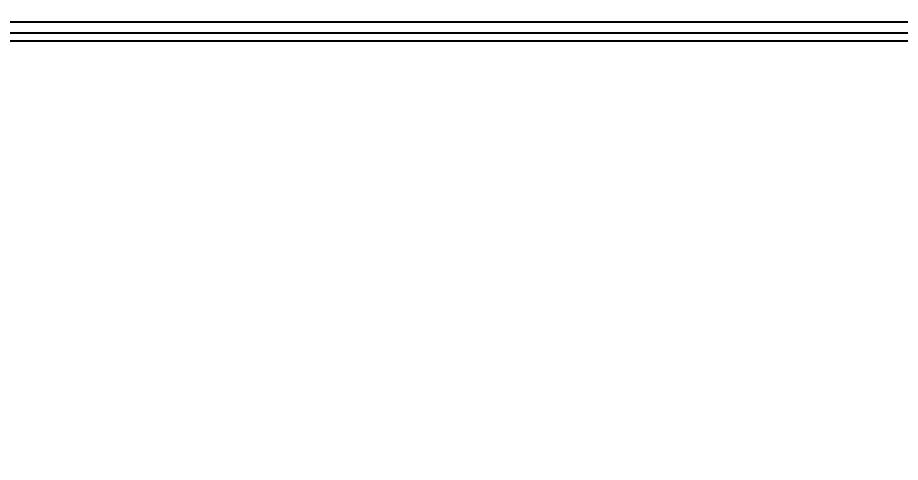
# Model space of a CAD drawing. Header units: millimetres. Extents: x 16200 to 32328, y 19251 to 29476.
# Drawn here: x 16273.06 to 16281.21, y 19600.06 to 19604.16 of the extents above; entities that cross this region are included whole.
import ezdxf

# ---------------------------------------------------------------- set-up
doc = ezdxf.new("R2010")
doc.units = ezdxf.units.MM
doc.header["$LTSCALE"] = 5
doc.layers.add('UNIT', color=6, linetype='Continuous')
doc.layers.add('WS-NO-CONTROL', color=3, linetype='Continuous')
doc.styles.add('SUBMITTAL', font='romans.shx', dxfattribs={"width": 0.75})
doc.dimstyles.new('SUBMITTAL', dxfattribs={"dimtxt": 0.09375, "dimasz": 0.09375, "dimexe": 0.03125, "dimexo": 0.0625, "dimgap": 0.0625, "dimtad": 0, "dimdec": 4, "dimzin": 4, "dimdsep": 46, "dimlunit": 4, "dimtxsty": 'SUBMITTAL', "dimcen": 0.09375, "dimclre": 6, "dimadec": 0, "dimazin": 0, "dimtfac": 1, "dimtdec": 0, "dimtofl": 0, "dimtmove": 0, "dimatfit": 3, "dimfxl": 0, "dimfrac": 2, "dimtolj": 1, "dimtzin": 4, "dimarcsym": 0})

# ---------------------------------------------------------------- blocks, each defined once
blk = doc.blocks.new('*D98')
at = {"layer": 'WS-NO-CONTROL', "color": 6, "lineweight": -2}
for p, q in [((16249.5356, 19595.7954), (16249.5356, 19636.925)), ((16307.6863, 19595.527), (16307.6863, 19636.925))]:
    blk.add_line(p, q, dxfattribs=at)
at = {"layer": 'WS-NO-CONTROL', "color": 3, "lineweight": -2}
for p, q in [((16249.5356, 19634.325), (16244.9856, 19634.325)), ((16303.1363, 19634.325), (16254.0856, 19634.325))]:
    blk.add_line(p, q, dxfattribs=at)
at = {"layer": 'WS-NO-CONTROL', "color": 3}
for points in [[(16254.0856, 19635.0833), (16254.0856, 19633.5666), (16249.5356, 19634.325)], [(16303.1363, 19635.0833), (16303.1363, 19633.5666), (16307.6863, 19634.325)]]:
    blk.add_solid(points, dxfattribs=at)
at = {"layer": 'WS-NO-CONTROL', "color": 3, "insert": (16227.6794, 19634.325), "char_height": 4.55, "attachment_point": 5, "style": 'SUBMITTAL'}
blk.add_mtext('\\A1;4\'-10 1/8"', dxfattribs=at)
blk = doc.blocks.new('*D99')
at = {"layer": 'WS-NO-CONTROL', "color": 6, "lineweight": -2}
for p, q in [((16249.5356, 19595.7954), (16249.5356, 19623.329)), ((16285.1726, 19595.527), (16285.1726, 19623.329))]:
    blk.add_line(p, q, dxfattribs=at)
at = {"layer": 'WS-NO-CONTROL', "color": 3, "lineweight": -2}
for p, q in [((16249.5356, 19620.729), (16244.9856, 19620.729)), ((16280.6226, 19620.729), (16254.0856, 19620.729))]:
    blk.add_line(p, q, dxfattribs=at)
at = {"layer": 'WS-NO-CONTROL', "color": 3}
for points in [[(16254.0856, 19621.4873), (16254.0856, 19619.9707), (16249.5356, 19620.729)], [(16280.6226, 19621.4873), (16280.6226, 19619.9707), (16285.1726, 19620.729)]]:
    blk.add_solid(points, dxfattribs=at)
at = {"layer": 'WS-NO-CONTROL', "color": 3, "insert": (16227.6794, 19620.729), "char_height": 4.55, "attachment_point": 5, "style": 'SUBMITTAL'}
blk.add_mtext('\\A1;2\'-11 5/8"', dxfattribs=at)

msp = doc.modelspace()

# ---------------------------------------------------------------- linework, layer by layer
at = {"layer": 'UNIT'}
for p, q in [((16272.5118, 19604.1227), (16281.7637, 19604.1227)), ((16260.2677, 19604.0223), (16294.0078, 19604.0223)), ((16294.0078, 19603.9436), (16260.2677, 19603.9436))]:
    msp.add_line(p, q, dxfattribs=at)

# ---------------------------------------------------------------- dimensions: what is measured, and where the dimension line sits
at = {"layer": 'WS-NO-CONTROL', "color": 3}
for base, p1, picture, middle in [((16249.5356, 19634.325), (16307.6863, 19592.927), '*D98', (16227.6794, 19634.325)), ((16249.5356, 19620.729), (16285.1726, 19592.927), '*D99', (16227.6794, 19620.729))]:
    dim = msp.add_linear_dim(base=base, p1=p1, p2=(16249.5356, 19593.1954), dimstyle='SUBMITTAL', override={"dimscale": 65, "dimtxt": 0.07, "dimasz": 0.07, "dimexe": 0.04, "dimexo": 0.04, "dimgap": 0.03125, "dimdec": 3, "dimzin": 3, "dimclrd": 3, "dimclrt": 3, "dimtdec": 3, "dimtix": 1}, dxfattribs=at)
    dim.commit()
    dim.dimension.update_dxf_attribs({"geometry": picture, "text_midpoint": middle, "dimtype": 160})

doc.saveas('drawing.dxf')
